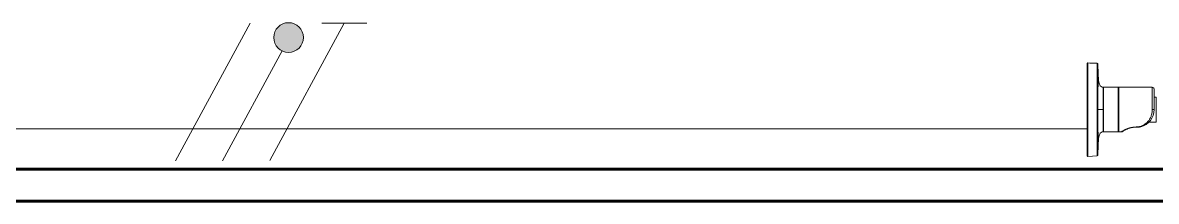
# Model space of a CAD drawing. Header units: metres. Extents: x 29 to 562, y -33 to 369.
# Drawn here: x 276.53 to 281.84, y 176.47 to 177.3 of the extents above; entities that cross this region are included whole.
import ezdxf

# ---------------------------------------------------------------- set-up
doc = ezdxf.new("R2010")
doc.units = ezdxf.units.M
doc.header["$LTSCALE"] = 2
for name, color, linetype, lineweight in [('001_Dark_1 10', 7, 'Continuous', 0), ('A-WALL', 7, 'Continuous', 60), ('Alambrado', 7, 'Continuous', 9), ('S-WALL', 7, 'Continuous', 60), ('Tuberia', 1, 'Continuous', 9)]:
    doc.layers.add(name, color=color, linetype=linetype, lineweight=lineweight)

# ---------------------------------------------------------------- blocks, each defined once
blk = doc.blocks.new('Camaras')
at = {"layer": '001_Dark_1 10'}
for p, q in [((-0.0001464716394821153, 0.01442707760261897), (-0.0001464716394821153, -0.014427593966019)), ((0.0006886510948902469, 0.01453059361122655), (0, 0.01456678529447686)), ((0, 0.01456663516822232), (0, -0.01456663516822232)), ((0.002930742624585037, 0.01449371970826974), (0.002219709860526109, 0.01453098335642267)), ((0.002930855220711237, -0.01441303555466789), (0.002930855220711237, 0.01449371380735442)), ((0.003194748927853652, 4.033921410950825e-05), (0.003194543658764815, 0.01421699635480422)), ((0.003199347182885504, 0.01344530090656804), (0.003194654807828101, 0.01421632322123401)), ((0.003194648668056743, 0.007190265576156207), (0.0031945436601859, -0.01413631779368529)), ((0.003195448577969273, 0.009490058372108479), (0.003195065479133063, 0.009873996125264739)), ((0.003195074377799756, 0.01010351766737472), (0.003195071113736958, 0.01009779283836565)), ((0.00319527147428289, 0.01026277086802452), (0.003195640209980866, 0.01037010565946161)), ((0.003195365321630561, 0.009545944084123903), (0.003195383185754963, 0.009533412263380114)), ((0.003196191489109879, 0.009153388493558623), (0.003195448577969273, 0.009490058372108479)), ((0.003196083335183175, 0.01042863898666724), (0.003196067687383675, 0.01042725292577984)), ((0.003196098325361163, 0.01042993394415248), (0.003196083335183175, 0.01042863898666724)), ((0.003197491949833875, 0.008809798921816991), (0.003196191489109879, 0.009153388493558623)), ((0.003198102178203044, 0.008811806448846937), (0.003209811027602427, 0.008812196004925)), ((0.003199294493015259, 0.008507599238186003), (0.003199800992263135, 0.00844174585566293)), ((0.003208237745354836, 0.007796039383691777), (0.00320863214142264, 0.007776969000730105)), ((0.004789860079085884, 0.007002442581182322), (0.004789860073401542, -0.006921764484474124)), ((0.004896601442510473, 0.00638269289183313), (0.004868282078120956, 0.006923058554690442)), ((0.004868282078120956, 4.033912634326953e-05), (0.004868282078120956, 0.00692304655919429)), ((0.004896601831546832, -0.006819205658899818), (0.004896601809491585, 0.006899883906868354)), ((0.004980119084621037, 0.006999515671424206), (0.004980119084621037, -0.006918837418737667)), ((0.009513114629442043, 0.006999515671424206), (0.004980119084621037, 0.006999515671424206)), ((0.00951310026931651, -0.006918837418737667), (0.009513116366576924, 0.006999515671424206)), ((0.009513114971468895, 0.006999176595769541), (0.009917616138238827, 0.00699917659508742)), ((0.009596238242750132, 0.006924898248740874), (0.009596635170112222, 0.006915802952306649)), ((0.009652303518805638, 0.006915802944689631), (0.009596628169902033, 0.006915802944689631)), ((0.009596628654776396, -0.00683530369585128), (0.009596628654776396, 0.006916060396264356)), ((0.00963739559381338, 0.006123805974965535), (0.00963739559381338, -0.005498628643266557)), ((0.009652303513632887, 0.006108898045255273), (0.009637395593756537, 0.006123805974965535)), ((0.009652303513632887, 0.00691037304457609), (0.009652303513632887, -0.006829680950744432)), ((0.009735744663998958, 0.006993775693473481), (0.009735822456434562, -0.006913114949128385)), ((0.009930680662023406, 0.006999183623548788), (0.009845729382391255, 0.006998917639890578)), ((0.02017485183137069, 0.006999176434277388), (0.009930680659124391, 0.006999175562071969)), ((0.02017484467592112, 4.03391214547355e-05), (0.02017484467592112, 0.006998966018869623)), ((0.02073160041970823, 4.033926202851035e-05), (0.02073160041970823, 0.006442311691529312)), ((0.02142753842480261, 0.00393746156160546), (0.02073160041970823, 0.00393746156160546)), ((0.02142753614884896, -0.003856783308918921), (0.02142753566846523, 0.00393746156160546)), ((0.004789863058533683, 4.033912861700628e-05), (0.003194654807828101, 4.033913094758645e-05)), ((0.004868277018658773, 4.033912634326953e-05), (0.004868279526931474, -0.0001775687658494007)), ((0.02017485816247699, 4.035309765981765e-05), (0.02073160882332559, 4.031336962384557e-05)), ((0.004868282035147331, -0.006842369126076164), (0.004868279526931474, -0.0001775687658494007)), ((0.004896602887185963, -0.006301987073385362), (0.004868282035147331, -0.00684238112197022)), ((0.00951310026931651, -0.006918837418737667), (0.004980119084621037, -0.006918837418737667)), ((0.009916424629295761, -0.006918498237467929), (0.009513087632967654, -0.006918498237467929)), ((0.009596424307915186, -0.006842099684291725), (0.00959660675135865, -0.006835197224376088)), ((0.00959662148886764, -0.006835074069641678), (0.009652305539589179, -0.006835069672689542)), ((0.009596628654776396, -0.005772992809824018), (0.009600764177662313, -0.005725187210686045)), ((0.009652303513632887, -0.005772992780038066), (0.009596628654776396, -0.005772992780038066)), ((0.00959978028953401, -0.006158193981633531), (0.009596628654776396, -0.006116423617555711)), ((0.009596628654776396, -0.006116423614599853), (0.009652303513632887, -0.006116423614599853)), ((0.009637395636275414, -0.005498628588810561), (0.009651302843110443, -0.005491565568576107)), ((0.01076501481816194, -0.006874634314470995), (0.01078698018477553, -0.006862966364195699)), ((0.01085666704136656, -0.006815402912280888), (0.01076501681524178, -0.006874639053961573)), ((0.01076994626299665, -0.00687139136672954), (0.01076501681524178, -0.006874639053961573)), ((0.01088363311635021, -0.006798585719906214), (0.01078588532504909, -0.006861258770328504)), ((0.01088472552407893, -0.006800361505582941), (0.01097411239169332, -0.00674311291558638)), ((0.01097411239169332, -0.00674311291558638), (0.01156667033671965, -0.006402484123640306)), ((0.01156667033671965, -0.006402484123640306), (0.01241223722587392, -0.006022208291739162)), ((0.01353993808686482, -0.005667329551698685), (0.013749505738474, -0.005605668481251769)), ((0.013749505738474, -0.005605668481251769), (0.01488729869942063, -0.005482807707352322)), ((0.0148872887654079, -0.005482836819766135), (0.0148870447891909, -0.005466487231018391)), ((0.01516374836921841, -0.005406279772472544), (0.01516376068661884, -0.005481225218119334)), ((0.02142753900170646, -0.003856783308918921), (0.01913685408584342, -0.003856900991394241)), ((0.003194547116379454, -0.01410200307745413), (0.003194601365123617, -0.01037957128815492)), ((0.003195041949311417, -0.009901314536165273), (0.003195278510190747, -0.0095305000517385)), ((0.003195242590663838, -0.01016790176166182), (0.003195041949311417, -0.009901314536165273)), ((0.003195451832880281, -0.01024649065297467), (0.003195242590663838, -0.01016790176166182)), ((0.003195278510190747, -0.0095305000517385), (0.003195989625737639, -0.009146826163004107)), ((0.003195896122804243, -0.01032744023515875), (0.003195451832880281, -0.01024649065297467)), ((0.003196276586038493, -0.01036040879230882), (0.003195896122804243, -0.01032744023515875)), ((0.003196148788504161, -0.01035392018505377), (0.003196174152208187, -0.01035584450116289)), ((0.003196174152208187, -0.01035584450116289), (0.003196194668475982, -0.01035734166956104)), ((0.003200475806920622, -0.008731206984435858), (0.003209811029023513, -0.00873151791185478)), ((0.002930742624585037, -0.01441304145564004), (0, -0.01456663516822232))]:
    blk.add_line(p, q, dxfattribs=at)
for points in [[(0.004789863058533683, 0.007001437379727804), (0.004516378494940909, 0.007043560200742149), (0.003936860337375947, 0.00746604175449761), (0.003608856789014681, 0.008207745056012072), (0.003425766791508522, 0.009105847520942234), (0.003363939671146454, 0.00960377936442569), (0.003276929615537938, 0.01070421972255531), (0.003225285638279729, 0.01196889718372063), (0.003199347182885504, 0.01344530090656804)], [(0.003195065479133063, 0.009873996125264739), (0.003195171667584873, 0.01020554125429385), (0.00319527147428289, 0.01026277086802452)], [(0.003195640209980866, 0.01037010565946161), (0.003196056500200939, 0.01042458171801286), (0.003196300752165371, 0.01044256431609369), (0.00319655298443422, 0.0104546329499442), (0.003196688326909225, 0.01045893375030005)], [(0.003236492292842286, 0.007190266180799654), (0.003235916432402064, 0.007193295219991569), (0.003232683111491497, 0.007216847874786936), (0.003228600808881765, 0.00725990284675504), (0.003224300001591018, 0.007322178345219754), (0.003219979486061675, 0.007405734329125835), (0.003215742727036286, 0.007513468868040718), (0.003211677420836168, 0.007648730963154549), (0.003207874088275275, 0.007815395617541299), (0.003204431772019234, 0.008017766818312566), (0.00320145573488162, 0.00826036674462216), (0.003199016680582645, 0.008547515629771851), (0.003197491951141274, 0.008809798921930678)], [(0.009711796813746787, 0.006990948044659717), (0.009673974234829075, 0.00696675463686347), (0.009652503714619343, 0.006916255961670004), (0.009652305115366744, 0.00691045150082914)], [(0.00975352080229186, 0.006996973456665501), (0.009739490403262607, 0.006996010150288612), (0.009711796813746787, 0.006990948044659717)], [(0.009845729382391255, 0.006998917639890578), (0.009791444093877999, 0.006998229807123835), (0.00975352080229186, 0.006996973456665501)], [(0.003194654808737596, -0.01413564465931927), (0.003199347185500301, -0.01336462237944147), (0.003225285644134601, -0.01188821871554069), (0.003276929625087632, -0.01062354130479548), (0.003363939683993067, -0.0095231009908332), (0.003425766806060437, -0.009025169167642844), (0.003608856806920357, -0.008127066740854616), (0.003936860356077432, -0.007385363475606255), (0.004516378500738938, -0.006962881946463995), (0.0047898630544978, -0.006920759127211795)], [(0.009652305120994242, -0.006829768855112661), (0.00965251164188885, -0.006835691069994709), (0.00967416671466026, -0.006886288437300436), (0.009711932415825686, -0.006910312757980819)], [(0.009711932415825686, -0.006910312757980819), (0.009739897401061626, -0.006915367889206436), (0.009754149950595092, -0.006916328156904683)], [(0.009754149950595092, -0.006916328156904683), (0.009792494798659845, -0.006917572926425919), (0.009847170654040838, -0.00691824973333155), (0.009916514338044635, -0.00691849855937221), (0.0105486425284198, -0.006918498129294903)], [(0.01078729310637527, -0.006862769294883719), (0.01082970427870578, -0.006835145473047533), (0.01114914153566815, -0.006636225907897142), (0.01181569707392782, -0.006276763372767391), (0.01226973913531992, -0.006071563510403166), (0.01331753105233702, -0.00570865339054194), (0.01439171995406241, -0.005509066137420859), (0.0148872891277847, -0.005482813090935679)], [(0.0148872887654079, -0.005482836819766135), (0.01497142810040941, -0.005482016564286596), (0.01508367335759431, -0.005481361759308356), (0.01516376784809381, -0.005481229808339094)], [(0.01496888933530727, -0.005482041314138542), (0.01508449115164012, -0.005481361396817874), (0.01516430862136531, -0.005481234553002423)], [(0.0151637606982149, -0.005481225243244126), (0.01566527514148675, -0.005471161275835357), (0.01614836484048965, -0.005429440625761117), (0.01654846192565174, -0.005352295338724389)], [(0.003195989625737639, -0.009146826163004107), (0.003197030840169646, -0.008832393249605275), (0.00319749195125496, -0.008729120680158076)], [(0.003196744771287285, -0.01037957131919143), (0.003196675567266993, -0.01037790597828803), (0.003196483140470718, -0.01037116088494372), (0.003196276586038493, -0.01036040879230882)], [(0.003203440329912155, -0.00800899676292488), (0.003207404932709323, -0.007758762060660729), (0.003211022795255758, -0.00759342608361635), (0.003214899906197388, -0.007457888425477677), (0.003218954251337891, -0.007348536385592297), (0.003221023134415191, -0.007302730821180603), (0.003225192293200507, -0.007227086174708575), (0.003229310217420789, -0.007170646547791648), (0.003233178494326694, -0.007131928371762797), (0.003236296056229548, -0.007110588046003841)]]:
    blk.add_lwpolyline(points, dxfattribs=at)
for centre, radius, start, end in [((0.002916173462494953, 0.0142157235350453), 0.0002783731061884331, 0.2619773766003065, 86.99183545054348), ((0.2362623971698099, 0.009850635427682164), 0.2330672298671799, 180.0779841682782, 180.2558734902649), ((0.1150033280032403, 0.009325786801611002), 0.1118070272390861, 180.2644200625061, 180.4192859234184), ((0.0074836926381181, 0.007570603736922976), 0.0042667988616766, 183.3247344056375, 183.4891071311903), ((0.004784884687978774, 0.006919078583877081), 8.351233795451768e-05, 2.917839844944612, 86.58448290465634), ((0.004980114212514763, 0.006915912415621506), 8.351227832674389e-05, 90.0000241110675, 180.0000241110675), ((0.009513114630010477, 0.006916084275047751), 8.351172695077953e-05, 6.052793348228108, 90.00000000488534), ((0.009735815801889203, 0.006222226117955643), 0.0001391871470614479, 179.9974528937481, 224.9999810636176), ((0.009735719787045127, 0.006910339642075769), 8.341289828618057e-05, 135.7179071438045, 179.9775149176137), ((0.009735430721661942, 0.006910637936101693), 8.299768766023524e-05, 132.4026900421461, 135.7260040100733), ((0.009735821107199172, 0.006910225730706543), 8.356532196390298e-05, 90.0488548340922, 132.4097552612963), ((0.02017483735954784, 0.006442418546470208), 0.000556761353962009, 359.9978704932297, 89.99851119377291), ((0.01516411453724231, 4.033912634326953e-05), 0.005567485882457916, 284.397524236221, 1.396553571749433e-06), ((0.0047848846428451, -0.006838400486998353), 8.351234034853661e-05, 273.4155441345032, 357.081703365248), ((0.004980114233546828, -0.006835234167539284), 8.351227863295561e-05, 179.9999759693776, 269.9999759697033), ((0.009513031216272338, -0.00683532710999657), 8.350966403023548e-05, 269.9514562177135, 355.3563695079081), ((0.00988481608243319, -0.005660454812954185), 0.000288187457274113, 144.1235061724544, 179.9740238408218), ((0.009875554864606784, -0.006140574963836798), 0.0002789262106344694, 179.99559660796, 216.7824021205962), ((0.009881222484523278, -0.006130421408414577), 0.000434296236292944, 229.0579999739079, 237.9313702004957), ((0.009875681654705204, -0.00577310073228432), 0.0002790461817710321, 158.0944464318275, 170.1136354560334), ((0.00987576146428637, -0.005773431871972434), 0.0002792439078030058, 143.2965403302959, 158.0375174373686), ((0.00991261120384479, -0.005692226101160713), 0.0003364871583280574, 140.7327054438301, 144.8759426472628), ((0.009735713773409316, -0.006829632483544401), 8.341012501011282e-05, 180.0335342957571, 224.0278589048357), ((0.009735419896912845, -0.006829936206798948), 8.298773836810128e-05, 224.0181026495416, 226.0808537678739), ((0.009735793726065367, -0.006829551844106163), 8.352390604884682e-05, 226.0790249063317, 270.0151451172159), ((0.01558393399949409, -0.01393351439159574), 0.008635249881768265, 123.6125885572414, 125.6694876160512), ((0.01694195257488218, -0.01631968719973997), 0.01128548270307728, 121.5738446666153, 122.6301198821961), ((0.01578790587950607, -0.01444858514562952), 0.009087112530818743, 120.5743425373216, 121.5517444310186), ((0.01596630025579771, -0.01474689789867512), 0.009434692367338184, 117.3675563040751, 120.5855994736341), ((0.0159298472987075, -0.01468561899488918), 0.009363515682871325, 115.4863080772726, 117.3418363468227), ((0.01613818185404625, -0.015121813332172), 0.00984690854329942, 113.715199302457, 115.4884535165036), ((0.0160451234586958, -0.01490981673796909), 0.009615386585762956, 112.7555223323049, 113.7155740236068), ((0.01526167118879584, -0.01263513123709004), 0.007208170006934355, 105.3010668875782, 106.3103851172215), ((0.01489143833896378, -0.01083900767062573), 0.005372023442510806, 94.33985842427853, 95.87923934610407), ((0.01490710226789815, -0.01106497933650985), 0.005598532710291433, 90.20527072836907, 94.3247037655268), ((0.01517343855124409, -0.07971664414540669), 0.07425070924373359, 90.00747172642856, 90.22099727392474), ((0.2068841084737301, -0.009683857734700041), 0.2036888546144751, 179.7314404242294, 179.9347047046482), ((0.08591847616349924, -0.009053426663712116), 0.08272162046990619, 179.276582257631, 179.7753743231612), ((0.002916173462494953, -0.01413504528235876), 0.0002783731061884331, 273.0081645550009, 359.738086108301), ((-7.284492426151701e-06, -0.01442763877227549), 0.0001391871470614479, 180, 272.9999999975889)]:
    blk.add_arc(centre, radius, start, end, dxfattribs=at)
for points, knots in [([(-0.0001464714463850214, 0.01442707859021652), (-0.0001464714463850214, 0.01446269541443712), (-0.0001170377995549643, 0.01453691651650502), (-4.2886544463272e-05, 0.01456704980600421), (-7.284470655122277e-06, 0.01456704980600421)], [0, 0, 0, 0, 0.5001035568, 1, 1, 1, 1]), ([(0.00221969608389827, 0.01453097363818756), (0.002220214115709496, 0.01453130391561785), (0.002215004154038525, 0.01453029276891016), (0.00221214453193852, 0.01453085574243573), (0.002201432431775174, 0.01452988675404754), (0.002189255996256634, 0.0145294342533191), (0.002172539047705868, 0.01452851691604451), (0.00214361528014706, 0.01452712394828382), (0.002098562495007172, 0.01452499058953549), (0.002034556216813144, 0.01452224389365142), (0.00195753828359102, 0.0145193120041256), (0.001868319037441779, 0.01451642852939017), (0.001727492309669287, 0.01451280122884668), (0.001528244055236883, 0.01450998307186069), (0.00126682779392695, 0.01451076136200413), (0.0009832775886025047, 0.01451704796133413), (0.0007880801221631373, 0.01452535378874131), (0.0006886512428536662, 0.014530593603439)], [0, 0, 0, 0, 0.0012032577, 0.0048134923, 0.0108299808, 0.0192368427, 0.0300055792, 0.0431073257, 0.0761933308, 0.1181853724, 0.168649165, 0.2271215459, 0.2930236715, 0.4445517379, 0.617382054, 0.8049933733, 1, 1, 1, 1]), ([(0.003195071113736958, 0.01009779283836565), (0.003195049075202405, 0.01005793483702178), (0.003195013549714076, 0.00987398520655347), (0.003195162679844543, 0.009690035560282695), (0.003195365321630561, 0.009545944084123903)], [0, 0, 0, 0, 0.2166789262, 1, 1, 1, 1]), ([(0.003196067687383675, 0.01042725292577984), (0.003195869577268695, 0.01040947896601097), (0.003195169327625536, 0.01030156811086158), (0.003195127335061443, 0.01019365507764292), (0.003195074377799756, 0.01010351766737472)], [0, 0, 0, 0, 0.1647173918, 1, 1, 1, 1]), ([(0.003199796134254029, 0.01043261590100997), (0.003199315986194051, 0.01044614171203762), (0.003197050207234042, 0.01050105907276588), (0.003196267218697812, 0.01044434627263513), (0.003196098325361163, 0.01042993394415248)], [0, 0, 0, 0, 0.4842743943, 1, 1, 1, 1]), ([(0.003247117210150918, 0.008813529746561244), (0.003236267485306143, 0.009158996827096644), (0.003221678701152086, 0.009627977677354238), (0.003207061219882235, 0.01016770268833511), (0.003202305096806413, 0.01036193821292386), (0.003199796134254029, 0.01043261590100997)], [0, 0, 0, 0, 0.6401565641, 0.8690150917, 1, 1, 1, 1]), ([(0.003199800992263135, 0.00844174585566293), (0.003200263629707933, 0.008384208098192403), (0.00320220707902763, 0.00816896285445523), (0.003205028204831706, 0.007953721596692276), (0.003208237745354836, 0.007796039383691777)], [0, 0, 0, 0, 0.267309718, 1, 1, 1, 1]), ([(0.00320863214142264, 0.007776969000730105), (0.003209581047826759, 0.00773180967834719), (0.003213196763795167, 0.007580494716847852), (0.00321791394230786, 0.007429166319667502), (0.003224075339119281, 0.007323150726023187)], [0, 0, 0, 0, 0.2984154571, 1, 1, 1, 1]), ([(0.003209811027602427, 0.008812196004925), (0.003214521967322526, 0.008812353660090366), (0.003226949002907986, 0.008812903667291039), (0.00323942374490116, 0.008812778949248923), (0.003247116859881771, 0.008813529689660982)], [0, 0, 0, 0, 0.378806362, 1, 1, 1, 1]), ([(0.00322480277145587, 0.007310931578189184), (0.00322669831047051, 0.007279855568555149), (0.003230442864150973, 0.007230357519148356), (0.003235766934892581, 0.007180773886801717), (0.003239855133813307, 0.007162662319473156)], [0, 0, 0, 0, 0.6264213047, 1, 1, 1, 1]), ([(0.003239855133813307, 0.007162662319473156), (0.003240483042247888, 0.007159880554951314), (0.003241692297251575, 0.007155116817131102), (0.003243628001712295, 0.007150002702047686), (0.003246010823033885, 0.00714615958005993), (0.003249644726281531, 0.00714753747209329), (0.003251256318719697, 0.007151978571215523), (0.003253501011499793, 0.007158505053808994), (0.003255439229519652, 0.007168197427432688), (0.003256655489792593, 0.007175571286239801), (0.003257263675720878, 0.007179752830296593)], [0, 0, 0, 0, 0.1597917063, 0.2673453783, 0.3274890592, 0.370691617, 0.4501926231, 0.5801769576, 0.7632308996, 1, 1, 1, 1]), ([(0.003257263675720878, 0.007179752830296593), (0.003261143896054364, 0.007206431039975314), (0.003266302330303006, 0.007275239779318099), (0.003271475519966316, 0.007400016149830435), (0.003273808267977074, 0.007566133341271097), (0.003273180894268535, 0.007855357706176846), (0.003263905018854985, 0.00827524963673909), (0.003253122669889308, 0.008626889091800649), (0.003247117210150918, 0.008813529746561244)], [0, 0, 0, 0, 0.0494776444, 0.1264665883, 0.2292482331, 0.3543226903, 0.6572814653, 1, 1, 1, 1]), ([(0.009930551005879806, 0.006998964814982855), (0.009917818802250622, 0.006998964083862802), (0.009892837686606981, 0.006998935946427309), (0.009856614621980953, 0.006998795181203832), (0.00982331186492047, 0.00699852771842302), (0.009794208742903265, 0.006998102386404526), (0.00977042019064811, 0.00699747907410142), (0.009754262293256488, 0.006996748107241046), (0.009744748162404449, 0.00699595211639803), (0.009740074275839561, 0.006995360129423034), (0.009737421060265206, 0.006994767738063956), (0.009735873430997799, 0.006994192145469924), (0.009735744663998958, 0.006993775693473481)], [0, 0, 0, 0, 0.1956451267, 0.3838667953, 0.556599843, 0.7074365714, 0.830987196, 0.9225963332, 0.9552028439, 0.9786534863, 0.9933018117, 1, 1, 1, 1]), ([(0.02017485179925416, 4.033938719771868e-05), (0.02017483377329654, -0.0003281968035651062), (0.02010670707335294, -0.001058051939736515), (0.01980837187511497, -0.002095700532237288), (0.01934100491934032, -0.00302889499451453), (0.01873051536432513, -0.003831416833435242), (0.01799691323543584, -0.004491272027365767), (0.01714848306448857, -0.004998438248748016), (0.01619268485836756, -0.005328965775930783), (0.0155102033189678, -0.00540632572133859), (0.01516375191687303, -0.005406254154507906)], [0, 0, 0, 0, 0.1347677243, 0.2662015159, 0.3926681052, 0.5142356838, 0.6328073184, 0.7513492311, 0.8733083232, 1, 1, 1, 1]), ([(0.003247117206342409, -0.00873285161500803), (0.003250146247751218, -0.008639983146537134), (0.003255789265722342, -0.008456861368671298), (0.00326352666195362, -0.008188513211649706), (0.003269591753678469, -0.007935438406747153), (0.003273218784670462, -0.007704947765574843), (0.003273873324530996, -0.007503329295929007), (0.003272055207446556, -0.007356057283431028), (0.003268934014954539, -0.007256775779495683), (0.003266132552710133, -0.007197749132018316), (0.003262845242659296, -0.007149543817860149), (0.00325964072970919, -0.007116279402367809), (0.003256758315615116, -0.007095229333771158), (0.003254745762490074, -0.00708380566615574), (0.003252704028511744, -0.007075033357665461), (0.003250719252207546, -0.007069687664596813), (0.003248556287701376, -0.007065660287395303), (0.003244833185817697, -0.00706651944167902), (0.003243120870081384, -0.007070879524434304), (0.003240862873838068, -0.007077077861396219), (0.003238839126538551, -0.007086518201703029), (0.003235665264242016, -0.007104575102943045), (0.00323211405333268, -0.007134363783535491), (0.00322817636435957, -0.007178386672450188), (0.003224450004381652, -0.007233490974925871), (0.003220937286755543, -0.007299510022647837), (0.003217687366031896, -0.007375955880007723), (0.00321467303871259, -0.007461862342182712), (0.003210809947063353, -0.007592993492806954), (0.00320676014325727, -0.007776281273407903), (0.003204496597675188, -0.00792807528679873), (0.003203449198224462, -0.008009009457424554)], [0, 0, 0, 0, 0.1065402136, 0.2100680456, 0.3078171362, 0.3967990453, 0.4743775722, 0.5389892702, 0.5656627501, 0.5882654274, 0.6067456888, 0.6210485941, 0.6265989304, 0.6310618097, 0.6344285309, 0.6367106099, 0.6380049842, 0.638866505, 0.6404120008, 0.6429800293, 0.6466290758, 0.6513644857, 0.66405762, 0.6809658759, 0.7020623003, 0.7273723663, 0.7567722878, 0.7897925098, 0.8259336117, 0.9071925844, 1, 1, 1, 1]), ([(0.00963739559381338, -0.005498628662934379), (0.009630765713666278, -0.005510742031191285), (0.009607440313459392, -0.005561622616625073), (0.009596628654776396, -0.005618231552574571), (0.009596628654776396, -0.005660324157560126)], [0, 0, 0, 0, 0.247023573, 1, 1, 1, 1]), ([(0.009735822456434562, -0.006913114949128385), (0.00973592856888672, -0.006913531911067139), (0.009737506699934784, -0.006914110548137842), (0.009740143433816684, -0.006914692337346651), (0.00974485492599797, -0.006915284856717108), (0.009754387184386815, -0.006916075877171579), (0.009770568470969465, -0.006916806376324303), (0.009794358725969232, -0.006917426748344724), (0.00982344766720189, -0.006917850883866095), (0.009856716644776498, -0.006918117249284705), (0.009892892337688863, -0.006918258042873049), (0.0099178374836697, -0.006918286244086858), (0.009930550894125645, -0.006918286659328032)], [0, 0, 0, 0, 0.0066139641, 0.021341314, 0.0449509585, 0.0776997076, 0.1694669431, 0.2930849014, 0.4439079453, 0.6165327804, 0.8045657765, 1, 1, 1, 1]), ([(0.01516375188583652, -0.005406341646477131), (0.01492596409838143, -0.005406343933231028), (0.01445347290933796, -0.005427847512322614), (0.01376011973235336, -0.00552586907608088), (0.0130996097817615, -0.005677594031766375), (0.01248995389221363, -0.005876371804077962), (0.01194572859651544, -0.006099490614843717), (0.0114825774851397, -0.006330555207028965), (0.01110994236779561, -0.006543800516311649), (0.01089525865904761, -0.006681162596663626), (0.01080367953147743, -0.006742081450823889)], [0, 0, 0, 0, 0.1542274536, 0.3062260351, 0.4536002968, 0.5932052006, 0.7216641724, 0.8347456784, 0.9286611472, 1, 1, 1, 1]), ([(0.01323732387055543, -0.005717058327348923), (0.01315579192180394, -0.005740910262687748), (0.0128476247028857, -0.005836925641148127), (0.01254517491872775, -0.005950882494602183), (0.01232589342515666, -0.006042856314564915)], [0, 0, 0, 0, 0.2632141422, 1, 1, 1, 1]), ([(0.01434117065531382, -0.005495241082968505), (0.01425627604044166, -0.005503985936144318), (0.01392550129531855, -0.005545989930027417), (0.01359871557912129, -0.005617042711975273), (0.01335949992068208, -0.005682472801964877)], [0, 0, 0, 0, 0.2560215103, 1, 1, 1, 1]), ([(0.01654846391375031, -0.005352302618433669), (0.01643618582039608, -0.005381131067139222), (0.01620767190337347, -0.005424439777328871), (0.01586063336299048, -0.005454897158102767), (0.01551231952385024, -0.005466248635599413), (0.01527995077611877, -0.005464600586577717), (0.01516374761115458, -0.005465935224975738)], [0, 0, 0, 0, 0.2496662397, 0.4995660824, 0.749707409, 1, 1, 1, 1]), ([(0.003195386127572419, -0.009451730322638241), (0.003195103916596054, -0.00964569156914763), (0.003195356584171805, -0.009946415848247625), (0.00319477141022162, -0.0102471599480225), (0.003196148788504161, -0.01035392018505377)], [0, 0, 0, 0, 0.6449675184, 1, 1, 1, 1]), ([(0.003196194668475982, -0.01035734166956104), (0.003196352921463586, -0.01036869068647661), (0.003197903955481252, -0.01041867958005582), (0.00319956733392246, -0.01035939528875929), (0.003200108824955805, -0.01034339515555871)], [0, 0, 0, 0, 0.4148524666, 1, 1, 1, 1]), ([(0.003200108824955805, -0.01034339515555871), (0.003202588552198904, -0.01027012346034439), (0.003207420176295273, -0.01007358725249219), (0.00322198374249183, -0.009536709811328592), (0.003236458136882447, -0.00907316956764248), (0.003247117206342409, -0.00873285161500803)], [0, 0, 0, 0, 0.1365048955, 0.3660409608, 1, 1, 1, 1]), ([(0.003209811029023513, -0.00873151791185478), (0.003214521966242501, -0.008731675567474895), (0.00322694899881526, -0.008732225583827358), (0.003239423742286363, -0.008732100835146639), (0.003247116854652177, -0.00873285160568571)], [0, 0, 0, 0, 0.378806227, 1, 1, 1, 1])]:
    blk.add_open_spline(points, degree=3, knots=knots, dxfattribs=at)
for points in [[(-7.284470655122277e-06, 0.01456704980600421), (-4.855059728470223e-06, 0.01456704980600421), (-2.417242569663358e-06, 0.01456702860829751), (-1.597413756826427e-09, 0.01456677035272946)], [(0.00965188127725014, -0.006282882160377312), (0.009624935037493287, -0.006246786901641599), (0.009606560961515243, -0.006202724600285592), (0.00959979517483589, -0.006158191560047044)], [(0.01054864244389364, -0.006918444919193689), (0.01062224418041069, -0.00691843493237343), (0.01069723661021271, -0.006903218601593153), (0.01076505464806132, -0.0068746191356297)]]:
    blk.add_open_spline(points, degree=3, dxfattribs=at)

msp = doc.modelspace()

# ---------------------------------------------------------------- hatches: boundary and pattern name
at = {"layer": 'Alambrado', "linetype": 'ByBlock'}
h = msp.add_hatch(color=256, dxfattribs=at)
h.dxf.hatch_style = 1
edge = h.paths.add_edge_path()
edge.add_arc((277.7726976228752, 177.2350155578831), 0.06936553357840357, 0, 360)

# ---------------------------------------------------------------- linework, layer by layer
at = {"layer": 'A-WALL'}
msp.add_line((267.3645332225697, 176.4688134146973), (304.3645332225697, 176.4688134146973), dxfattribs=at)
at = {"layer": 'Alambrado', "linetype": 'ByBlock'}
for points in [[(277.592716390505, 177.3028913227475), (277.2431907837532, 176.6577476641889)], [(278.03254513216, 177.3021382724314), (277.6843460129808, 176.6594430041679)], [(277.9287949004836, 177.3017395648927), (278.1389671178098, 177.302547247402)], [(277.7422849194188, 177.1726725974378), (277.4637683983749, 176.6585953341863)]]:
    msp.add_lwpolyline(points, dxfattribs=at)
msp.add_circle((277.7726976228752, 177.2350155578831), 0.06936553357840357, dxfattribs=at)
at = {"layer": 'S-WALL'}
msp.add_line((267.5145332225696, 176.618813414698), (297.4957514966815, 176.618813414698), dxfattribs=at)
at = {"layer": 'Tuberia'}
msp.add_line((268.6209617743217, 176.8071729368318), (281.5123361479774, 176.8071729368318), dxfattribs=at)

# ---------------------------------------------------------------- block references
at = {"layer": 'Tuberia', "xscale": 15, "yscale": 15, "zscale": 15}
msp.add_blockref('Camaras', (281.5145332225696, 176.8976325527228), dxfattribs=at)

doc.saveas('drawing.dxf')
